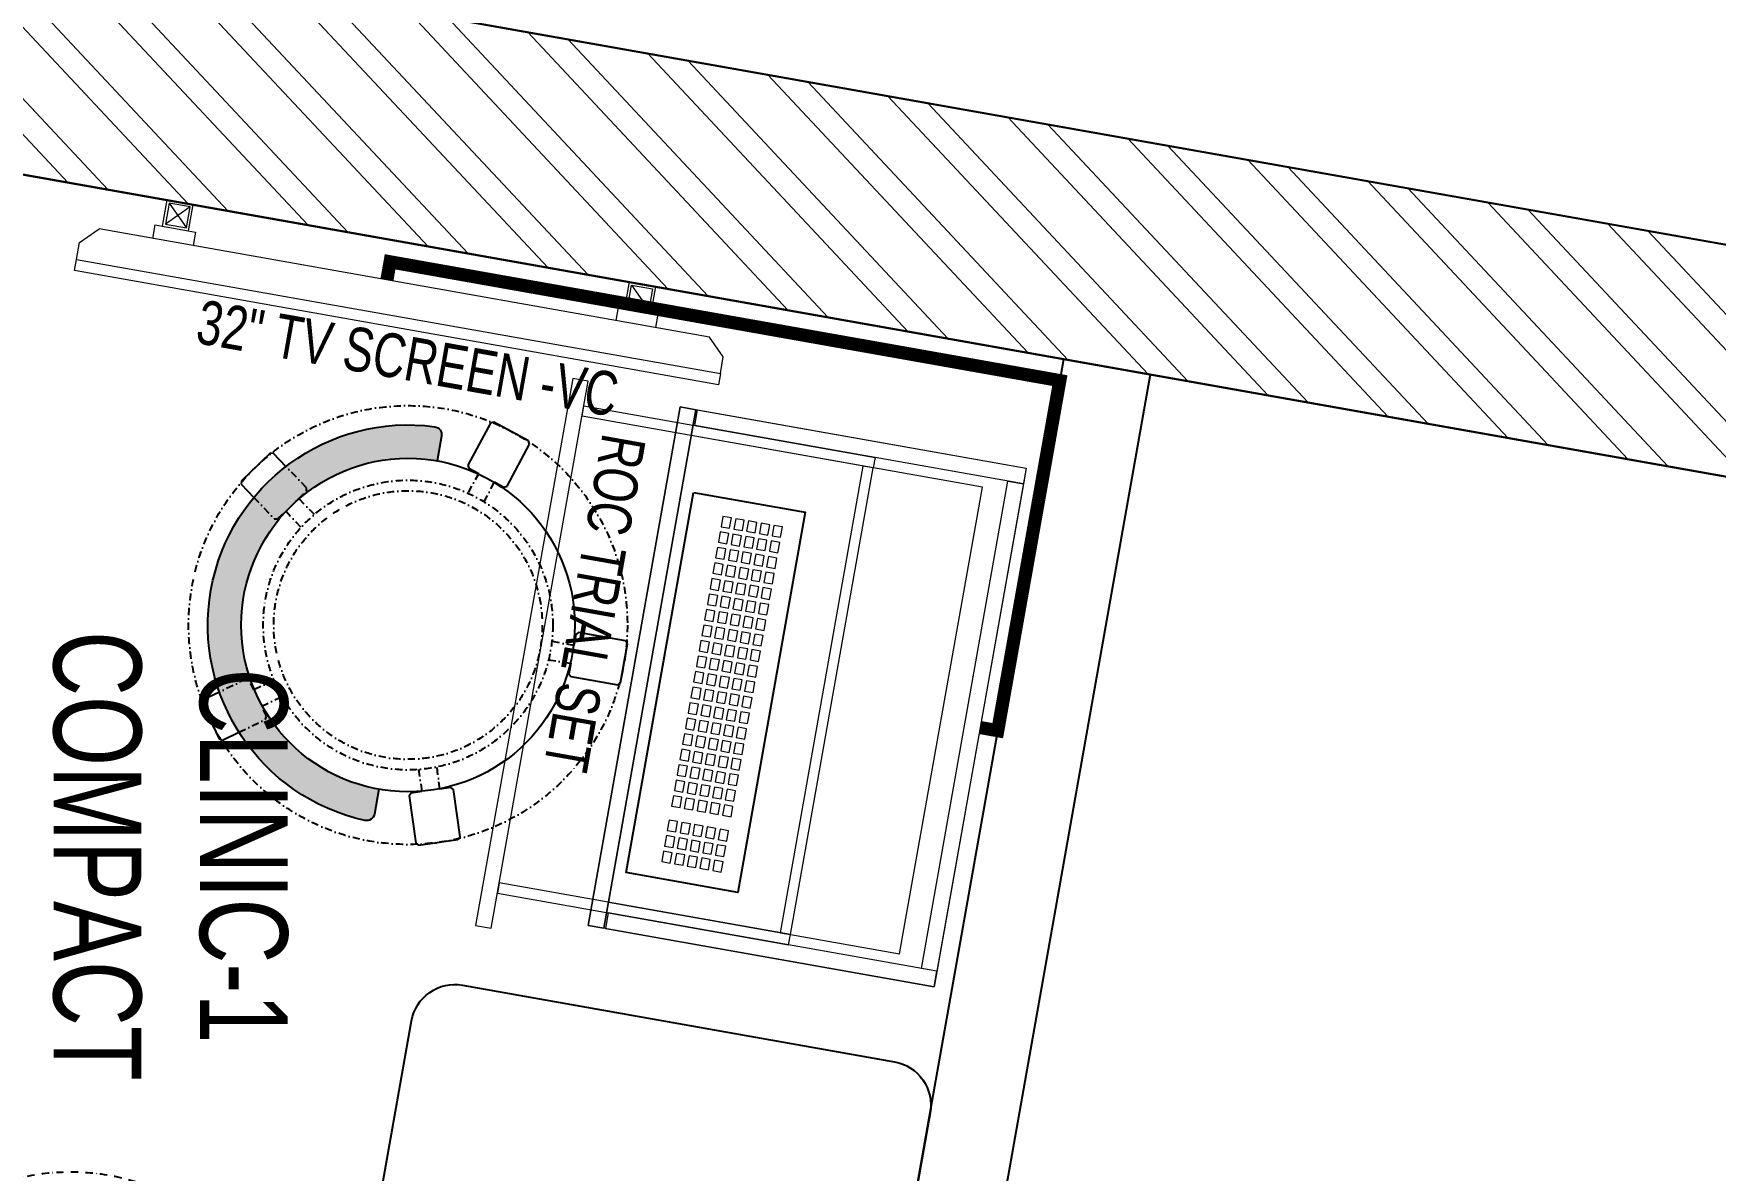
# Model space of a CAD drawing. Header units: feet. Extents: x 9520660 to 9546195, y -5934217 to -5925868.
# Drawn here: x 9540623 to 9542539, y -5929191 to -5927896 of the extents above; entities that cross this region are included whole.
import ezdxf

# ---------------------------------------------------------------- set-up
doc = ezdxf.new("R2010")
doc.units = ezdxf.units.FT
doc.header["$LTSCALE"] = 33
doc.header["$MEASUREMENT"] = 0
for name, pattern in [('ACAD_ISO03W100', [30, 12, -18]), ('DASHDOT2', [0.5, 0.25, -0.125, 0, -0.125]), ('HIDDEN', [9.524999999999995, 6.349999999999997, -3.174999999999998])]:
    doc.linetypes.add(name, pattern=pattern)
doc.layers.add('A-WALL', color=1, linetype='Continuous')
doc.layers.add('PDF_Geometry', color=7, linetype='Continuous')
for name, color, linetype, lineweight in [('HATCH', 9, 'Continuous', 9), ('LENS-DIM', 252, 'Continuous', 5), ('LENS-FURNITURE', 13, 'Continuous', 9), ('LENS-TEXT', 31, 'Continuous', 5), ('LENS_DIMENSION', 193, 'Continuous', 0), ('LENS_PARTITION', 21, 'Continuous', 25), ('LENS_TEXT', 31, 'Continuous', 5), ('LK-EQPMT', 3, 'Continuous', 18), ('LN-ELEVATION-1', 81, 'Continuous', 25), ('LN-ELEVATION-2', 103, 'Continuous', 20), ('LN-HATCH', 251, 'Continuous', 0)]:
    doc.layers.add(name, color=color, linetype=linetype, lineweight=lineweight)
doc.styles.get("Standard").update_dxf_attribs({"font": 'GILC____.TTF'})

# ---------------------------------------------------------------- blocks, each defined once
blk = doc.blocks.new('A$Ccbeffd58')
at = {"layer": 'LN-HATCH'}
h = blk.add_hatch(dxfattribs=at)
h.set_pattern_fill('ANSI32', color=256, scale=222, angle=88.10999999999999)
h.set_pattern_definition([(133.11, (-3280598.147766057, 5458342.270781114), (-60.77608072651567, -56.89314995255626), []), (133.11, (-3280596.853455801, 5458381.493857941), (-60.77608072651567, -56.89314995255626), [])])
h.paths.add_polyline_path([(-18276.36127662658, 8098.487882137298), (-23145.36127662659, 8098.487882137298), (-23145.36127662659, 8358.487882614136), (-18276.36127662658, 8358.487882614136)])
h.paths.add_polyline_path([(-17465.36127567291, 8098.487882137298), (-18006.36127567291, 8098.487882137298), (-18006.36127567291, 8358.487882614136), (-17465.36127567291, 8358.487882614136)])
h.paths.add_polyline_path([(-23405.36127567292, 8028.487882614136), (-23145.36127662659, 8028.487882614136), (-23145.36127662659, 7728.487882137298), (-23405.36127567292, 7728.487882137298)])
h.paths.add_polyline_path([(-13299.24733989406, 7964.412963810376), (-13928.11376476288, 8075.950033187867), (-17205.36127567291, 8358.487882614136), (-17205.36127567291, 8078.487882137299), (-13334.30142593384, 7767.390025138855)])
h.paths.add_polyline_path([(-9341.102614637, 7262.388108602725), (-13043.43775081634, 7919.042037963866), (-13088.84325852291, 7663.037468669005), (-9386.508122027386, 7006.383543369359)])
h.paths.add_polyline_path([(909.8857962105579, 5444.251290304783), (-9085.098045349121, 7216.982600688935), (-9130.503551920876, 6960.97803875804), (864.4802885067445, 5188.246720881858)])
h.paths.add_polyline_path([(-1315.127201080322, 494.1959447860718), (-2126.464902950479, 636.0316346665732), (-1864.47186111122, 2113.196394179409), (-633.1692544836822, 1897.784076972383), (-606.9736973264596, 2045.479426500767), (-1986.032616749302, 2286.741221772635), (-2274.182164023255, 662.10129349619), (-9968.289528647903, 2009.119458640926), (-10007.65328121185, 1752.056497573853), (-1359.963894844055, 238.091139793396)])
h.paths.add_polyline_path([(-156.310391171181, 291.7685235658118), (716.7853437392762, 5214.442206233314), (864.4802885067445, 5188.246720881858), (-8.634417153690263, 265.4660807558912)])
h.paths.add_polyline_path([(-1019.621657371521, 442.4612979888916), (-8.599672972456801, 265.6599379153194), (-53.47032949946447, 9.36113943402469), (-1064.458351256326, 186.3564923033118)])
h.paths.add_polyline_path([(-10224.38825009716, 2053.955087784678), (-13961.74511241913, 2708.260366439819), (-14006.86066056555, 2452.176942850463), (-10263.74902057648, 1796.891603946686)])
h.paths.add_polyline_path([(-14217.13239002228, 2757.070253372193), (-14278.71927928924, 2768.840804576874), (-17205.36127567291, 2940.487882614135), (-17205.36127567291, 2680.487882137299), (-14310.87090110779, 2510.279701709747), (-14262.24617862701, 2500.986493110657)])
h.paths.add_polyline_path([(-17465.36127567291, 2940.487882614135), (-23145.36127662659, 2940.487882614135), (-23145.36127662659, 2680.487882137299), (-17465.36127567291, 2680.487882137299)])
h.paths.add_polyline_path([(-23405.36127567292, 3250.487882614136), (-23145.36127662659, 3250.487882614136), (-23145.36127662659, 3010.487882137299), (-23405.36127567292, 3010.487882137299)])
at = {"layer": 'A-WALL'}
for p, q in [((-9085.098045349121, 7216.982600688935), (909.8857962105579, 5444.251290304783)), ((-9130.503553390501, 6960.97803068161), (864.4802885067445, 5188.246720881858))]:
    blk.add_line(p, q, dxfattribs=at)
blk.add_lwpolyline([(909.8857962105579, 5444.251290304783), (-9085.098045349121, 7216.982600688935), (-9130.503551920876, 6960.97803875804), (864.4802885067445, 5188.246720881858)], close=True, dxfattribs=at)
blk = doc.blocks.new('MOROTISED TABLE-TRIAL SET 950x600')
at = {"layer": 'PDF_Geometry', "lineweight": 25}
blk.add_lwpolyline([(415.5923622683621, 2.18279e-11), (550.0003704861738, 2.18279e-11, 0.4142524001247118), (599.9958994225599, 50.00260162355697), (599.9958994225599, 899.9973678589085, 0.4142518501714829), (550.0003704861738, 950.0000000000218), (50.00260613718999, 950.0000000000218, 0.4142929195148918), (4.605390131e-07, 899.9973678589085), (4.605390131e-07, 50.00260162355697, 0.414163635492108), (50.00260613718999, 2.18279e-11), (415.5923622683621, 2.18279e-11)], format="xyb", dxfattribs=at)
blk = doc.blocks.new('TRIAL SET ROC')
at = {"layer": 'LENS-DIM', "ltscale": 0.5}
for points in [[(-400.3652351796627, -364.3162249757442), (-430.3652351796626, -364.3162249757442)], [(169.6347648203373, -364.3162249757442), (139.6347648203373, -364.3162249757442)]]:
    blk.add_lwpolyline(points, dxfattribs=at)
at = {"layer": 'LENS-FURNITURE'}
blk.add_lwpolyline([(-430.3652351796626, 18), (169.6347648203373, 18), (169.6347648203373, -382.3162249757443), (-430.3652351796626, -382.3162249757443)], close=True, dxfattribs=at)
at = {"layer": 'LENS-FURNITURE', "color": 146}
for points in [[(-412.3652351796627, -153.6065521437457), (-400.3652351796627, -153.6065521437457), (-400.3652351796628, -490.6065521437458), (-412.3652351796627, -490.6065521437458)], [(139.6347648203373, -153.6065521437458), (-400.3652351796627, -153.6065521437457), (-400.3652351796627, -165.6065521437457), (139.6347648203373, -165.6065521437458)], [(151.6347648203373, -153.6065521437458), (139.6347648203373, -153.6065521437458), (139.6347648203372, -490.6065521437458), (151.6347648203373, -490.6065521437458)], [(192.1347648203373, -490.6065521437458), (-440.8652351796627, -490.6065521437458), (-440.8652351796627, -508.6065521437458), (192.1347648203373, -508.6065521437458)]]:
    blk.add_lwpolyline(points, close=True, dxfattribs=at)
at = {"layer": 'LN-ELEVATION-2'}
for points in [[(-430.3652351796626, 18), (-412.3652351796627, 18), (-412.3652351796627, -362.3162249757442), (-430.3652351796626, -362.3162249757442)], [(-412.3652351796627, 18), (151.6347648203373, 18), (151.6347648203373, 0), (-412.3652351796627, 0)], [(169.6347648203373, 18), (151.6347648203373, 18), (151.6347648203373, -362.3162249757442), (169.6347648203373, -362.3162249757442)], [(169.6347648203373, -364.3162249757442), (-430.3652351796626, -364.3162249757442), (-430.3652351796626, -382.3162249757443), (169.6347648203373, -382.3162249757443)], [(169.6347648203373, -382.3162249757443), (-430.3652351796626, -382.3162249757443), (-430.3652351796626, -364.3162249757442), (169.6347648203373, -364.3162249757442)]]:
    blk.add_lwpolyline(points, close=True, dxfattribs=at)
at = {"layer": 'LN-ELEVATION-2', "linetype": 'HIDDEN', "ltscale": 100}
blk.add_lwpolyline([(-400.3652351796627, -364.3162249757442), (139.6347648203373, -364.3162249757442), (139.6347648203373, -27.35909500904381), (-400.3652351796627, -27.35909500904381)], close=True, dxfattribs=at)
at = {"insert": (-386.8645105547048, -414.1468168679739), "char_height": 50, "attachment_point": 1}
blk.add_mtext_dynamic_manual_height_columns('ROC TRIAL SET', width=625.228464345434, gutter_width=500, heights=[0], dxfattribs=at)
blk = doc.blocks.new('*U22')
at = {"layer": 'LK-EQPMT', "ltscale": 12}
blk.add_lwpolyline([(5.986879315214991, 4.914598100478997), (-5.986879315214991, 4.914598100478997), (-5.986879315214991, -4.914598100478997), (5.986879315214991, -4.914598100478997)], close=True, dxfattribs=at)
blk = doc.blocks.new('*U23')
at = {"color": 0, "linetype": 'ByBlock', "lineweight": -2}
for p in [(0, 0), (17.96063794564497, 0), (35.92127589128995, 0), (53.88191383693492, 0), (71.8425517825799, 0), (89.80318972822487, 0), (107.7638276738698, 0), (125.7244656195148, 0), (143.6851035651598, 0), (161.6457415108048, 0), (179.6063794564497, 0), (197.5670174020947, 0), (215.5276553477397, 0), (233.4882932933847, 0), (251.4489312390296, 0), (269.4095691846746, 0), (287.3702071303196, 0), (305.3308450759646, 0), (323.2914830216096, 0), (-9e-16, -14.74379430143699), (17.96063794564497, -14.74379430143699), (35.92127589128995, -14.74379430143699), (53.88191383693492, -14.74379430143699), (71.8425517825799, -14.74379430143699), (89.80318972822487, -14.74379430143699), (107.7638276738698, -14.74379430143699), (125.7244656195148, -14.74379430143699), (143.6851035651598, -14.74379430143699), (161.6457415108048, -14.74379430143699), (179.6063794564497, -14.74379430143699), (197.5670174020947, -14.74379430143699), (215.5276553477397, -14.74379430143699), (233.4882932933847, -14.74379430143699), (251.4489312390296, -14.74379430143699), (269.4095691846746, -14.74379430143699), (287.3702071303196, -14.74379430143699), (305.3308450759646, -14.74379430143699), (323.2914830216096, -14.74379430143699), (-1.8e-15, -29.48758860287398), (17.96063794564497, -29.48758860287398), (35.92127589128995, -29.48758860287398), (53.88191383693492, -29.48758860287398), (71.8425517825799, -29.48758860287398), (89.80318972822487, -29.48758860287398), (107.7638276738698, -29.48758860287398), (125.7244656195148, -29.48758860287398), (143.6851035651598, -29.48758860287398), (161.6457415108048, -29.48758860287398), (179.6063794564497, -29.48758860287398), (197.5670174020947, -29.48758860287398), (215.5276553477397, -29.48758860287398), (233.4882932933847, -29.48758860287398), (251.4489312390296, -29.48758860287398), (269.4095691846746, -29.48758860287398), (287.3702071303196, -29.48758860287398), (305.3308450759646, -29.48758860287398), (323.2914830216096, -29.48758860287398), (-2.7e-15, -44.23138290431096), (-3.6e-15, -58.97517720574795), (17.96063794564497, -44.23138290431096), (17.96063794564497, -58.97517720574795), (35.92127589128995, -44.23138290431096), (35.92127589128994, -58.97517720574795), (53.88191383693492, -44.23138290431096), (53.88191383693492, -58.97517720574795), (71.8425517825799, -44.23138290431096), (71.8425517825799, -58.97517720574795), (89.80318972822487, -44.23138290431096), (89.80318972822487, -58.97517720574795), (107.7638276738698, -44.23138290431096), (107.7638276738698, -58.97517720574795), (125.7244656195148, -44.23138290431096), (125.7244656195148, -58.97517720574795), (143.6851035651598, -44.23138290431096), (143.6851035651598, -58.97517720574795), (161.6457415108048, -44.23138290431096), (161.6457415108048, -58.97517720574795), (179.6063794564497, -44.23138290431096), (179.6063794564497, -58.97517720574795), (197.5670174020947, -44.23138290431096), (197.5670174020947, -58.97517720574795), (215.5276553477397, -44.23138290431096), (215.5276553477397, -58.97517720574795), (233.4882932933847, -44.23138290431096), (233.4882932933847, -58.97517720574795), (251.4489312390296, -44.23138290431096), (251.4489312390296, -58.97517720574795), (269.4095691846746, -44.23138290431096), (269.4095691846746, -58.97517720574795), (287.3702071303196, -44.23138290431096), (287.3702071303196, -58.97517720574795), (305.3308450759646, -44.23138290431096), (305.3308450759646, -58.97517720574795), (323.2914830216096, -44.23138290431096), (323.2914830216096, -58.97517720574795)]:
    blk.add_blockref('*U22', p, dxfattribs=at)
blk = doc.blocks.new('*U20')
at = {"layer": 'LK-EQPMT', "ltscale": 12}
blk.add_lwpolyline([(5.986879315214991, 4.914598100478997), (-5.986879315214991, 4.914598100478997), (-5.986879315214991, -4.914598100478997), (5.986879315214991, -4.914598100478997)], close=True, dxfattribs=at)
blk = doc.blocks.new('*U21')
at = {"color": 0, "linetype": 'ByBlock', "lineweight": -2}
for p in [(0, 0), (17.96063794564497, 0), (35.92127589128995, 0), (-9e-16, -14.74379430143699), (17.96063794564497, -14.74379430143699), (35.92127589128995, -14.74379430143699), (-1.8e-15, -29.48758860287398), (17.96063794564497, -29.48758860287398), (35.92127589128995, -29.48758860287398), (-2.7e-15, -44.23138290431096), (-3.6e-15, -58.97517720574795), (17.96063794564497, -44.23138290431096), (17.96063794564497, -58.97517720574795), (35.92127589128995, -44.23138290431096), (35.92127589128994, -58.97517720574795)]:
    blk.add_blockref('*U20', p, dxfattribs=at)
blk = doc.blocks.new('*U16')
at = {"ltscale": 12}
blk.add_lwpolyline([(8.040144996717572, 2.91038e-11), (8.040144996717572, 129.0940371821052), (448.0401449967176, 129.0940371821052), (448.0401449967176, 2.91038e-11)], close=True, dxfattribs=at)
for name, p in [('*U23', (35.16895717114949, 101.6202952143818)), ('*U21', (386.6121428576974, 101.6202952143818))]:
    blk.add_blockref(name, p)
blk = doc.blocks.new('32INCH VC FOR CLINIC')
at = {"layer": 'LK-EQPMT'}
for p, q in [((116.8909715171903, 152.5672029328125), (92.58856882341206, 128.264800239267)), ((92.58856882341206, 152.5672029328125), (116.8909715171903, 128.264800239267)), ((627.7052824404091, 152.5672029328125), (652.0076851341872, 128.264800239267))]:
    blk.add_line(p, q, dxfattribs=at)
at = {"layer": 'LK-EQPMT', "ltscale": 12}
for p, q in [((81.46845865808427, 109.7127832833503), (81.46845865808427, 125.2269902919943)), ((81.46845865808427, 125.2269902919943), (128.0110796838999, 125.2269902919943)), ((128.0110796838999, 125.2269902919943), (128.0110796838999, 109.7127832833503)), ((616.9889203161001, 125.2269902919943), (616.9889203161001, 109.7127832833503)), ((616.9889203161001, 125.2269902919943), (663.5315413419156, 125.2269902919943)), ((663.5315413419156, 109.7127832833503), (663.5315413419156, 125.2269902919943)), ((0, 90.30115266077335), (19.41163062304258, 109.7127832833503)), ((725.5883693769574, 109.7127832833503), (19.41163062304258, 109.7127832833503)), ((745, 90.30115266077335), (725.5883693769574, 109.7127832833503)), ((0, 70.88952203796362), (0, 90.30115266077335)), ((745, 70.88952203796362), (745, 90.30115266077335))]:
    blk.add_line(p, q, dxfattribs=at)
at = {"layer": 'LK-EQPMT'}
for points in [[(89.55076848529278, 125.2269999025447), (119.9287718534469, 125.2269999025447), (119.9287718534469, 155.6050032694184), (89.55076848529278, 155.6050032694184)], [(655.0454854704439, 125.2269999025447), (624.6674821041522, 125.2269999025447), (624.6674821041522, 155.6050032694184), (655.0454854704439, 155.6050032694184)], [(92.58856882341206, 128.264800239267), (116.8909715171903, 128.264800239267), (116.8909715171903, 152.5672029328125), (92.58856882341206, 152.5672029328125)], [(652.0076851341872, 128.264800239267), (627.7052824404091, 128.264800239267), (627.7052824404091, 152.5672029328125), (652.0076851341872, 152.5672029328125)]]:
    blk.add_lwpolyline(points, close=True, dxfattribs=at)
at = {"layer": 'LK-EQPMT', "ltscale": 12}
blk.add_lwpolyline([(0, 58.0000000000291), (0, 70.88952203796362), (745, 70.88952203796362), (745, 58.0000000000291)], close=True, dxfattribs=at)
at = {"layer": 'LENS-TEXT', "color": 0, "ltscale": 2, "insert": (391.1996805854142, 25.6359011628374), "char_height": 50, "attachment_point": 5}
blk.add_mtext_dynamic_manual_height_columns('32" TV SCREEN -VC', width=466.4796511627907, gutter_width=12.5, heights=[0], dxfattribs=at)
blk = doc.blocks.new('DR STOOL')
at = {"layer": 'HATCH'}
h = blk.add_hatch(dxfattribs=at)
h.set_pattern_fill('ANSI36', color=250, angle=-90.00000000000001)
h.set_pattern_definition([(315, (-227.8099174643867, 917.3997257252777), (6.173926083235043, -1.683798022700468), [7.9375, -1.587499999999999, 0, -1.587499999999999])])
edge = h.paths.add_edge_path()
edge.add_line((-190.0000000041909, 4.511094e-10), (-218.6899174675346, 4.511094e-10))
edge.add_arc((-218.6899174670689, 9.120000000388245), 9.119999999940092, 177.6119845363388, 269.9999999996136, ccw=False)
edge.add_arc((-1.8626451e-09, 3.565219e-10), 228.000000002257, 2.3880154632688004, 177.6119845367313, ccw=False)
edge.add_arc((218.6899174633436, 9.120000000497384), 9.120000000051716, -90.00000000034493, 2.3880154629299, ccw=False)
edge.add_line((218.6899174633436, 4.511094e-10), (190, 4.511094e-10))
edge.add_arc((-1.8626451e-09, 4.511094e-10), 190.000000001979, -1.27e-14, 180)
at = {"layer": 'LN-ELEVATION-1', "color": 1, "ltscale": 100}
for p, q in [((-128.6221585394814, 215.4841044476634), (-165.2704676063731, 189.0243927398114)), ((-124.7228340068832, 214.8545704018979), (-128.6221585394814, 215.4841044476634)), ((-112.6981821293011, 198.1996966340157), (-124.7228340068832, 214.8545704018979)), ((124.7553772013634, 214.9803744515593), (112.5488144652918, 198.2845540212292)), ((128.7014972954057, 215.5933048763618), (124.7553772013634, 214.9803744515593)), ((128.7014972954057, 215.5933048763618), (124.7553772013634, 214.9803744515593)), ((165.1911288509145, 188.915192311113), (128.7014972954057, 215.5933048763618)), ((165.1911288509145, 188.915192311113), (128.7014972954057, 215.5933048763618)), ((-165.2704676063731, 189.0243927398114), (-165.9069543029182, 185.0820035930228)), ((-165.9069543029182, 185.0820035930228), (-153.8003208162263, 168.3135803133482)), ((153.6734594982117, 168.4294150282658), (165.7973639420234, 185.0121775862135)), ((165.7973639420234, 185.0121775862135), (165.1911288509145, 188.915192311113)), ((165.7973639420234, 185.0121775862135), (165.1911288509145, 188.915192311113)), ((-191.2928382232785, -35.45407700946089), (-242.9550312487409, -52.24013893969095)), ((-187.9259491492994, -37.1695928365807), (-191.2928382232785, -35.45407700946089)), ((-184.1424400564283, -48.81403796559607), (-187.9259491492994, -37.1695928365807)), ((188.0651108901948, -36.96233201187715), (184.0504167033359, -49.19388854173303)), ((191.3981811110861, -35.27656588272658), (188.0651108901948, -36.96233201187715)), ((243.0100176925771, -52.21682526778022), (191.3981811110861, -35.27656588272658)), ((-242.9550312487409, -52.24013893969095), (-244.7482102331705, -55.75945052818861)), ((-244.7482102331705, -55.75945052818861), (-230.7800458371639, -98.74904560100549)), ((230.715890809428, -98.7280946081737), (244.8123673382215, -55.78040257930116)), ((244.8123673382215, -55.78040257930116), (243.0100176925771, -52.21682526778022)), ((-173.8639617776498, -80.4479453730819), (-177.8421125086024, -68.2044548037811)), ((177.6922140880488, -68.56540505095472), (173.8739495249465, -80.1985000452405)), ((-227.2218665438704, -100.5620286722478), (-175.5596735184081, -83.7759667420105)), ((-175.5596735184081, -83.7759667420105), (-173.8639617776498, -80.4479453730819)), ((173.8739495249465, -80.1985000452405), (175.5794035866856, -83.5704969359358)), ((175.5794035866856, -83.5704969359358), (227.1912401677109, -100.5107563209894)), ((-230.7800458371639, -98.74904560100549), (-227.2218665438704, -100.5620286722478)), ((227.1912401677109, -100.5107563209894), (230.715890809428, -98.7280946081737)), ((-22.72193054761737, -190.2142363802995), (-25.39390889601782, -192.886214728569)), ((-10.47823652112856, -190.2142363802995), (-22.72193054761737, -190.2142363802995)), ((22.78362171910703, -190.2142363802995), (9.910054048988968, -190.2142363802995)), ((25.42475448176265, -192.8553691428751), (22.78362171910703, -190.2142363802995)), ((-25.39390889601782, -192.886214728569), (-25.39390889601782, -247.2070584567482)), ((25.42475448176265, -247.1762128710543), (25.42475448176265, -192.8553691428751)), ((-25.39390889601782, -247.2070584567482), (-22.60096735274419, -250)), ((22.60096735274419, -250), (25.42475448176265, -247.1762128710543)), ((-22.60096735274419, -250), (22.60096735274419, -250))]:
    blk.add_line(p, q, dxfattribs=at)
at = {"layer": 'LN-ELEVATION-1', "linetype": 'DASHDOT2'}
for p, q in [((-92.92521573789418, 170.8129362839827), (-112.6981821293011, 198.1996966340157)), ((112.5488144652918, 198.2845540212292), (92.69529851106927, 171.1294289919315)), ((-153.8003208162263, 168.3135803133482), (-134.1093360339291, 141.0403694751003)), ((-103.4542870586738, 159.9154408004979), (-93.52748446213081, 167.0824927485227)), ((-88.15393704269081, 139.4771787207864), (-103.4542870586738, 159.9154408004979)), ((-93.52748446213081, 167.0824927485227), (-92.92521573789418, 170.8129362839827)), ((103.6608748426661, 159.8406005539291), (88.19885099539533, 139.4487815762331)), ((92.69529851106927, 171.1294289919315), (93.26858203159645, 167.4385604566923)), ((93.26858203159645, 167.4385604566923), (103.6608748426661, 159.8406005539291)), ((133.7372852512635, 141.1612321265929), (153.6734594982117, 168.4294150282658)), ((-134.1093360339291, 141.0403694751003), (-130.4219571123831, 140.4450534014686)), ((-130.4219571123831, 140.4450534014686), (-119.9844727469608, 147.9808124662595)), ((-119.9844727469608, 147.9808124662595), (-105.3687285655178, 126.9741353208374)), ((105.4096150295809, 126.94019481352), (120.1194891873747, 147.8074627162714)), ((120.1194891873747, 147.8074627162714), (130.0033113472163, 140.5812532722048)), ((130.0033113472163, 140.5812532722048), (133.7372852512635, 141.1612321265929)), ((-159.954806596972, -40.49024384317454), (-184.1424400564283, -48.81403796559607)), ((184.0504167033359, -49.19388854173303), (159.8786162491887, -40.79004861696012)), ((-177.8421125086024, -68.2044548037811), (-153.4148110738024, -60.73628028803068)), ((153.3006618716754, -61.02382378749462), (177.6922140880488, -68.56540505095472)), ((-10.92024635523557, -164.6382343793375), (-10.47823652112856, -190.2142363802995)), ((9.910054048988968, -190.2142363802995), (10.35584833659231, -164.674698740353))]:
    blk.add_line(p, q, dxfattribs=at)
at = {"layer": 'LN-ELEVATION-1', "color": 1, "ltscale": 100}
blk.add_lwpolyline([(-190.0000000023283, 0), (-218.6899174656719, 0, -0.4264743413925903), (-227.8019973598421, 9.5, -0.959166304662544), (227.8019973593764, 9.5, -0.4264743413925903), (218.6899174647406, 0), (190.0000000013969, 0)], format="xyb", dxfattribs=at)
at = {"layer": 'LN-ELEVATION-1', "linetype": 'DASHDOT2'}
for radius in [250, 165, 153]:
    blk.add_circle((0, 0), radius, dxfattribs=at)
at = {"layer": 'LN-ELEVATION-1', "color": 1, "ltscale": 100}
blk.add_circle((0, 0), 190, dxfattribs=at)

msp = doc.modelspace()

# ---------------------------------------------------------------- linework, layer by layer
at = {"color": 13, "linetype": 'ACAD_ISO03W100', "ltscale": 0.01, "const_width": 15}
msp.add_lwpolyline([(9541701.0008695, -5928686.162156218), (9541721.047105523, -5928689.717598727), (9541791.78470611, -5928290.886051434), (9541028.694161035, -5928155.542710211), (9541025.045615412, -5928176.113878637)], dxfattribs=at)
at = {"layer": 'LENS_PARTITION'}
msp.add_lwpolyline([(9541796.28958406, -5928266.294869538), (9541894.7528802, -5928283.758526471), (9541458.173301384, -5930745.274252068), (9541359.709987514, -5930727.810591625)], close=True, dxfattribs=at)

# ---------------------------------------------------------------- block references
for name, p, rotation in [('32INCH VC FOR CLINIC', (9540659.036102094, -5928222.622719326), 349.9424906116805), ('TRIAL SET ROC', (9541660.510938764, -5928811.380605546), 259.9424906116805), ('*U16', (9541375.908489278, -5928410.295556544), 259.9424906116805)]:
    msp.add_blockref(name, p, dxfattribs=dict(rotation=rotation))
at = {"layer": 'LENS-FURNITURE', "rotation": 79.94249061168051}
for p in [(9541049.064918134, -5928569.371158367), (9540664.640679605, -5929442.375608501)]:
    msp.add_blockref('DR STOOL', p, dxfattribs=at)
at = {"layer": 'LENS-FURNITURE', "xscale": -1, "rotation": 349.9424906116806}
msp.add_blockref('MOROTISED TABLE-TRIAL SET 950x600', (9541486.82344504, -5930011.121638592), dxfattribs=at)
at = {"layer": 'LENS_DIMENSION'}
msp.add_blockref('A$Ccbeffd58', (9545285.041631384, -5934226.640020618), dxfattribs=at)

# ---------------------------------------------------------------- texts
at = {"layer": 'LENS_TEXT', "linetype": 'Continuous', "ltscale": 3, "insert": (9540611.193275511, -5928832.482399155), "char_height": 100, "attachment_point": 5, "rotation": 270}
msp.add_mtext_dynamic_manual_height_columns('CLINIC-1 COMPACT ROC- MINSIGN \\PNON-OPP', width=730.5073781448633, gutter_width=0.9999999999999992, heights=[0], dxfattribs=at)

doc.saveas('drawing.dxf')
